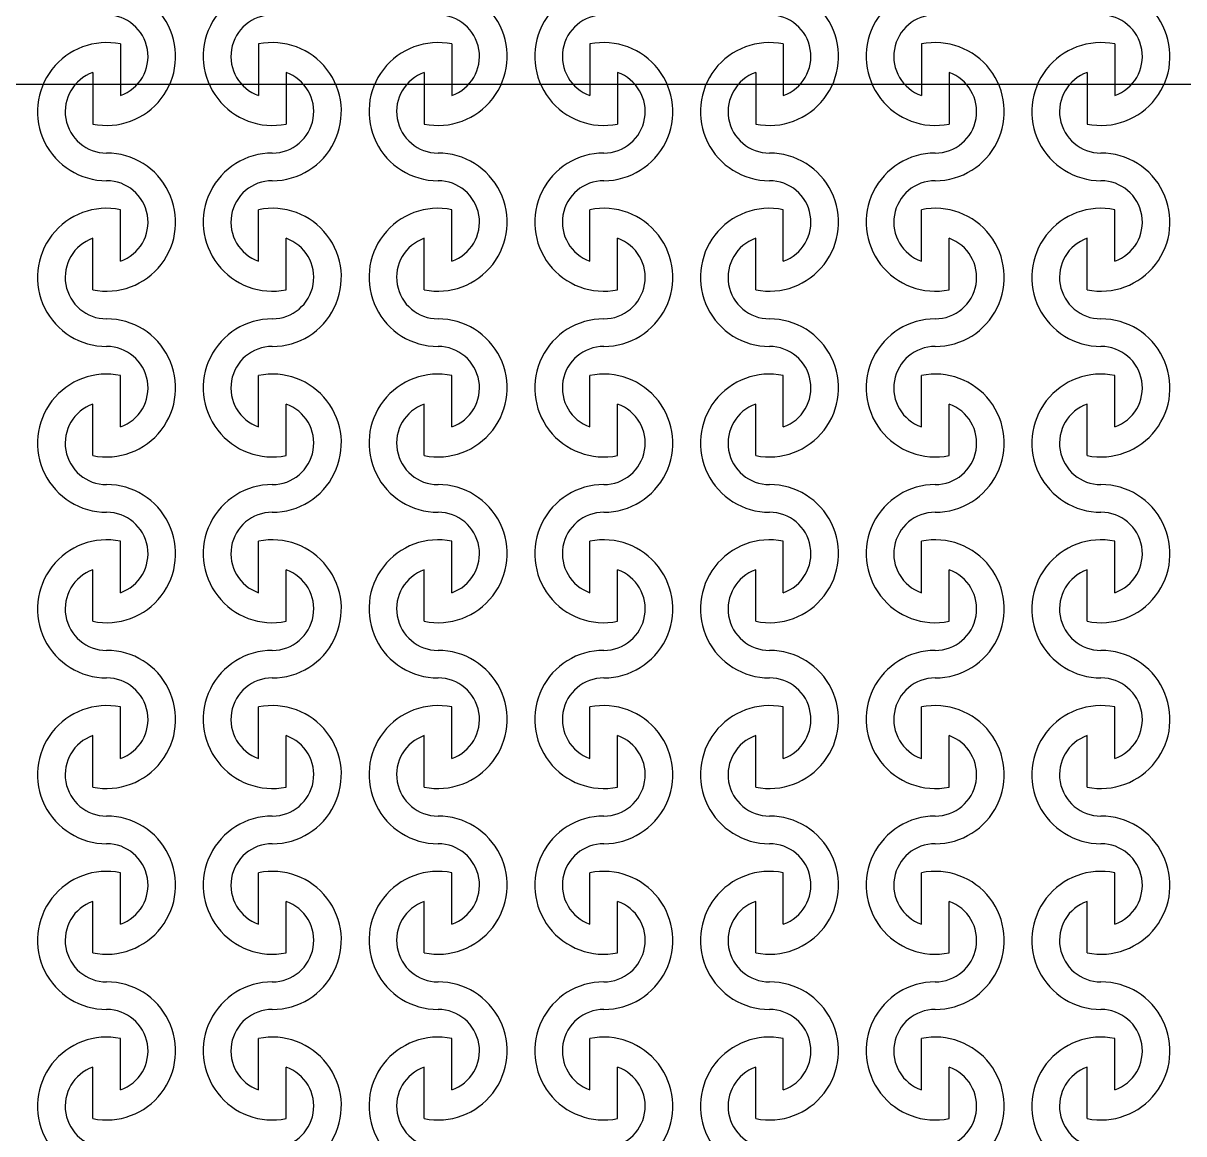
# Model space of a CAD drawing. Header units: millimetres. Extents: x 45556 to 173556, y 25313 to 153313.
# Drawn here: x 133404 to 135505, y 73413 to 75423 of the extents above; entities that cross this region are included whole.
import ezdxf

# ---------------------------------------------------------------- set-up
doc = ezdxf.new("R2010")
doc.units = ezdxf.units.MM
doc.layers.add('CLEAR', color=140, linetype='Continuous')

msp = doc.modelspace()

# ---------------------------------------------------------------- linework, layer by layer
msp.add_line((113649.8, 75313.2), (140462.6, 75313.2))
for radius in [25000, 15000]:
    msp.add_circle((127056.2, 75313.2), radius)
at = {"layer": 'CLEAR'}
for p, q in [((133579.8, 75385.7), (133579.8, 75292.5)), ((133579.8, 75385.7), (133579.8, 75292.5)), ((133579.8, 75385.7), (133579.8, 75292.5)), ((133579.8, 75385.7), (133579.8, 75292.5)), ((133829.8, 75385.7), (133829.8, 75292.5)), ((133829.8, 75385.7), (133829.8, 75292.5)), ((133829.8, 75385.7), (133829.8, 75292.5)), ((133829.8, 75385.7), (133829.8, 75292.5)), ((134179.8, 75385.7), (134179.8, 75292.5)), ((134179.8, 75385.7), (134179.8, 75292.5)), ((134179.8, 75385.7), (134179.8, 75292.5)), ((134179.8, 75385.7), (134179.8, 75292.5)), ((134429.8, 75385.7), (134429.8, 75292.5)), ((134429.8, 75385.7), (134429.8, 75292.5)), ((134429.8, 75385.7), (134429.8, 75292.5)), ((134429.8, 75385.7), (134429.8, 75292.5)), ((134779.8, 75385.7), (134779.8, 75292.5)), ((134779.8, 75385.7), (134779.8, 75292.5)), ((134779.8, 75385.7), (134779.8, 75292.5)), ((134779.8, 75385.7), (134779.8, 75292.5)), ((135029.8, 75385.7), (135029.8, 75292.5)), ((135029.8, 75385.7), (135029.8, 75292.5)), ((135029.8, 75385.7), (135029.8, 75292.5)), ((135029.8, 75385.7), (135029.8, 75292.5)), ((135379.8, 75385.7), (135379.8, 75292.5)), ((135379.8, 75385.7), (135379.8, 75292.5)), ((135379.8, 75385.7), (135379.8, 75292.5)), ((135379.8, 75385.7), (135379.8, 75292.5)), ((133529.8, 75333.9), (133529.8, 75240.8)), ((133529.8, 75333.9), (133529.8, 75240.8)), ((133529.8, 75333.9), (133529.8, 75240.8)), ((133529.8, 75333.9), (133529.8, 75240.8)), ((133879.8, 75333.9), (133879.8, 75240.8)), ((133879.8, 75333.9), (133879.8, 75240.8)), ((133879.8, 75333.9), (133879.8, 75240.8)), ((133879.8, 75333.9), (133879.8, 75240.8)), ((134129.8, 75333.9), (134129.8, 75240.8)), ((134129.8, 75333.9), (134129.8, 75240.8)), ((134129.8, 75333.9), (134129.8, 75240.8)), ((134129.8, 75333.9), (134129.8, 75240.8)), ((134479.8, 75333.9), (134479.8, 75240.8)), ((134479.8, 75333.9), (134479.8, 75240.8)), ((134479.8, 75333.9), (134479.8, 75240.8)), ((134479.8, 75333.9), (134479.8, 75240.8)), ((134729.8, 75333.9), (134729.8, 75240.8)), ((134729.8, 75333.9), (134729.8, 75240.8)), ((134729.8, 75333.9), (134729.8, 75240.8)), ((134729.8, 75333.9), (134729.8, 75240.8)), ((135079.8, 75333.9), (135079.8, 75240.8)), ((135079.8, 75333.9), (135079.8, 75240.8)), ((135079.8, 75333.9), (135079.8, 75240.8)), ((135079.8, 75333.9), (135079.8, 75240.8)), ((135329.8, 75333.9), (135329.8, 75240.8)), ((135329.8, 75333.9), (135329.8, 75240.8)), ((135329.8, 75333.9), (135329.8, 75240.8)), ((135329.8, 75333.9), (135329.8, 75240.8)), ((133579.8, 74992.5), (133579.8, 75085.7)), ((133579.8, 74992.5), (133579.8, 75085.7)), ((133579.8, 74992.5), (133579.8, 75085.7)), ((133579.8, 74992.5), (133579.8, 75085.7)), ((133829.8, 74992.5), (133829.8, 75085.7)), ((133829.8, 74992.5), (133829.8, 75085.7)), ((133829.8, 74992.5), (133829.8, 75085.7)), ((133829.8, 74992.5), (133829.8, 75085.7)), ((134179.8, 74992.5), (134179.8, 75085.7)), ((134179.8, 74992.5), (134179.8, 75085.7)), ((134179.8, 74992.5), (134179.8, 75085.7)), ((134179.8, 74992.5), (134179.8, 75085.7)), ((134429.8, 74992.5), (134429.8, 75085.7)), ((134429.8, 74992.5), (134429.8, 75085.7)), ((134429.8, 74992.5), (134429.8, 75085.7)), ((134429.8, 74992.5), (134429.8, 75085.7)), ((134779.8, 74992.5), (134779.8, 75085.7)), ((134779.8, 74992.5), (134779.8, 75085.7)), ((134779.8, 74992.5), (134779.8, 75085.7)), ((134779.8, 74992.5), (134779.8, 75085.7)), ((135029.8, 74992.5), (135029.8, 75085.7)), ((135029.8, 74992.5), (135029.8, 75085.7)), ((135029.8, 74992.5), (135029.8, 75085.7)), ((135029.8, 74992.5), (135029.8, 75085.7)), ((135379.8, 74992.5), (135379.8, 75085.7)), ((135379.8, 74992.5), (135379.8, 75085.7)), ((135379.8, 74992.5), (135379.8, 75085.7)), ((135379.8, 74992.5), (135379.8, 75085.7)), ((133529.8, 74940.8), (133529.8, 75033.9)), ((133529.8, 74940.8), (133529.8, 75033.9)), ((133529.8, 74940.8), (133529.8, 75033.9)), ((133529.8, 74940.8), (133529.8, 75033.9)), ((133879.8, 74940.8), (133879.8, 75033.9)), ((133879.8, 74940.8), (133879.8, 75033.9)), ((133879.8, 74940.8), (133879.8, 75033.9)), ((133879.8, 74940.8), (133879.8, 75033.9)), ((134129.8, 74940.8), (134129.8, 75033.9)), ((134129.8, 74940.8), (134129.8, 75033.9)), ((134129.8, 74940.8), (134129.8, 75033.9)), ((134129.8, 74940.8), (134129.8, 75033.9)), ((134479.8, 74940.8), (134479.8, 75033.9)), ((134479.8, 74940.8), (134479.8, 75033.9)), ((134479.8, 74940.8), (134479.8, 75033.9)), ((134479.8, 74940.8), (134479.8, 75033.9)), ((134729.8, 74940.8), (134729.8, 75033.9)), ((134729.8, 74940.8), (134729.8, 75033.9)), ((134729.8, 74940.8), (134729.8, 75033.9)), ((134729.8, 74940.8), (134729.8, 75033.9)), ((135079.8, 74940.8), (135079.8, 75033.9)), ((135079.8, 74940.8), (135079.8, 75033.9)), ((135079.8, 74940.8), (135079.8, 75033.9)), ((135079.8, 74940.8), (135079.8, 75033.9)), ((135329.8, 74940.8), (135329.8, 75033.9)), ((135329.8, 74940.8), (135329.8, 75033.9)), ((135329.8, 74940.8), (135329.8, 75033.9)), ((135329.8, 74940.8), (135329.8, 75033.9)), ((133579.8, 74692.5), (133579.8, 74785.7)), ((133579.8, 74692.5), (133579.8, 74785.7)), ((133579.8, 74692.5), (133579.8, 74785.7)), ((133579.8, 74692.5), (133579.8, 74785.7)), ((133829.8, 74692.5), (133829.8, 74785.7)), ((133829.8, 74692.5), (133829.8, 74785.7)), ((133829.8, 74692.5), (133829.8, 74785.7)), ((133829.8, 74692.5), (133829.8, 74785.7)), ((134179.8, 74692.5), (134179.8, 74785.7)), ((134179.8, 74692.5), (134179.8, 74785.7)), ((134179.8, 74692.5), (134179.8, 74785.7)), ((134179.8, 74692.5), (134179.8, 74785.7)), ((134429.8, 74692.5), (134429.8, 74785.7)), ((134429.8, 74692.5), (134429.8, 74785.7)), ((134429.8, 74692.5), (134429.8, 74785.7)), ((134429.8, 74692.5), (134429.8, 74785.7)), ((134779.8, 74692.5), (134779.8, 74785.7)), ((134779.8, 74692.5), (134779.8, 74785.7)), ((134779.8, 74692.5), (134779.8, 74785.7)), ((134779.8, 74692.5), (134779.8, 74785.7)), ((135029.8, 74692.5), (135029.8, 74785.7)), ((135029.8, 74692.5), (135029.8, 74785.7)), ((135029.8, 74692.5), (135029.8, 74785.7)), ((135029.8, 74692.5), (135029.8, 74785.7)), ((135379.8, 74692.5), (135379.8, 74785.7)), ((135379.8, 74692.5), (135379.8, 74785.7)), ((135379.8, 74692.5), (135379.8, 74785.7)), ((135379.8, 74692.5), (135379.8, 74785.7)), ((133529.8, 74640.8), (133529.8, 74733.9)), ((133529.8, 74640.8), (133529.8, 74733.9)), ((133529.8, 74640.8), (133529.8, 74733.9)), ((133529.8, 74640.8), (133529.8, 74733.9)), ((133879.8, 74640.8), (133879.8, 74733.9)), ((133879.8, 74640.8), (133879.8, 74733.9)), ((133879.8, 74640.8), (133879.8, 74733.9)), ((133879.8, 74640.8), (133879.8, 74733.9)), ((134129.8, 74640.8), (134129.8, 74733.9)), ((134129.8, 74640.8), (134129.8, 74733.9)), ((134129.8, 74640.8), (134129.8, 74733.9)), ((134129.8, 74640.8), (134129.8, 74733.9)), ((134479.8, 74640.8), (134479.8, 74733.9)), ((134479.8, 74640.8), (134479.8, 74733.9)), ((134479.8, 74640.8), (134479.8, 74733.9)), ((134479.8, 74640.8), (134479.8, 74733.9)), ((134729.8, 74640.8), (134729.8, 74733.9)), ((134729.8, 74640.8), (134729.8, 74733.9)), ((134729.8, 74640.8), (134729.8, 74733.9)), ((134729.8, 74640.8), (134729.8, 74733.9)), ((135079.8, 74640.8), (135079.8, 74733.9)), ((135079.8, 74640.8), (135079.8, 74733.9)), ((135079.8, 74640.8), (135079.8, 74733.9)), ((135079.8, 74640.8), (135079.8, 74733.9)), ((135329.8, 74640.8), (135329.8, 74733.9)), ((135329.8, 74640.8), (135329.8, 74733.9)), ((135329.8, 74640.8), (135329.8, 74733.9)), ((135329.8, 74640.8), (135329.8, 74733.9)), ((133579.8, 74392.5), (133579.8, 74485.7)), ((133579.8, 74392.5), (133579.8, 74485.7)), ((133579.8, 74392.5), (133579.8, 74485.7)), ((133579.8, 74392.5), (133579.8, 74485.7)), ((133829.8, 74392.5), (133829.8, 74485.7)), ((133829.8, 74392.5), (133829.8, 74485.7)), ((133829.8, 74392.5), (133829.8, 74485.7)), ((133829.8, 74392.5), (133829.8, 74485.7)), ((134179.8, 74392.5), (134179.8, 74485.7)), ((134179.8, 74392.5), (134179.8, 74485.7)), ((134179.8, 74392.5), (134179.8, 74485.7)), ((134179.8, 74392.5), (134179.8, 74485.7)), ((134429.8, 74392.5), (134429.8, 74485.7)), ((134429.8, 74392.5), (134429.8, 74485.7)), ((134429.8, 74392.5), (134429.8, 74485.7)), ((134429.8, 74392.5), (134429.8, 74485.7)), ((134779.8, 74392.5), (134779.8, 74485.7)), ((134779.8, 74392.5), (134779.8, 74485.7)), ((134779.8, 74392.5), (134779.8, 74485.7)), ((134779.8, 74392.5), (134779.8, 74485.7)), ((135029.8, 74392.5), (135029.8, 74485.7)), ((135029.8, 74392.5), (135029.8, 74485.7)), ((135029.8, 74392.5), (135029.8, 74485.7)), ((135029.8, 74392.5), (135029.8, 74485.7)), ((135379.8, 74392.5), (135379.8, 74485.7)), ((135379.8, 74392.5), (135379.8, 74485.7)), ((135379.8, 74392.5), (135379.8, 74485.7)), ((135379.8, 74392.5), (135379.8, 74485.7)), ((133529.8, 74340.8), (133529.8, 74433.9)), ((133529.8, 74340.8), (133529.8, 74433.9)), ((133529.8, 74340.8), (133529.8, 74433.9)), ((133529.8, 74340.8), (133529.8, 74433.9)), ((133879.8, 74340.8), (133879.8, 74433.9)), ((133879.8, 74340.8), (133879.8, 74433.9)), ((133879.8, 74340.8), (133879.8, 74433.9)), ((133879.8, 74340.8), (133879.8, 74433.9)), ((134129.8, 74340.8), (134129.8, 74433.9)), ((134129.8, 74340.8), (134129.8, 74433.9)), ((134129.8, 74340.8), (134129.8, 74433.9)), ((134129.8, 74340.8), (134129.8, 74433.9)), ((134479.8, 74340.8), (134479.8, 74433.9)), ((134479.8, 74340.8), (134479.8, 74433.9)), ((134479.8, 74340.8), (134479.8, 74433.9)), ((134479.8, 74340.8), (134479.8, 74433.9)), ((134729.8, 74340.8), (134729.8, 74433.9)), ((134729.8, 74340.8), (134729.8, 74433.9)), ((134729.8, 74340.8), (134729.8, 74433.9)), ((134729.8, 74340.8), (134729.8, 74433.9)), ((135079.8, 74340.8), (135079.8, 74433.9)), ((135079.8, 74340.8), (135079.8, 74433.9)), ((135079.8, 74340.8), (135079.8, 74433.9)), ((135079.8, 74340.8), (135079.8, 74433.9)), ((135329.8, 74340.8), (135329.8, 74433.9)), ((135329.8, 74340.8), (135329.8, 74433.9)), ((135329.8, 74340.8), (135329.8, 74433.9)), ((135329.8, 74340.8), (135329.8, 74433.9)), ((133579.8, 74092.5), (133579.8, 74185.7)), ((133579.8, 74092.5), (133579.8, 74185.7)), ((133579.8, 74092.5), (133579.8, 74185.7)), ((133579.8, 74092.5), (133579.8, 74185.7)), ((133829.8, 74092.5), (133829.8, 74185.7)), ((133829.8, 74092.5), (133829.8, 74185.7)), ((133829.8, 74092.5), (133829.8, 74185.7)), ((133829.8, 74092.5), (133829.8, 74185.7)), ((134179.8, 74092.5), (134179.8, 74185.7)), ((134179.8, 74092.5), (134179.8, 74185.7)), ((134179.8, 74092.5), (134179.8, 74185.7)), ((134179.8, 74092.5), (134179.8, 74185.7)), ((134429.8, 74092.5), (134429.8, 74185.7)), ((134429.8, 74092.5), (134429.8, 74185.7)), ((134429.8, 74092.5), (134429.8, 74185.7)), ((134429.8, 74092.5), (134429.8, 74185.7)), ((134779.8, 74092.5), (134779.8, 74185.7)), ((134779.8, 74092.5), (134779.8, 74185.7)), ((134779.8, 74092.5), (134779.8, 74185.7)), ((134779.8, 74092.5), (134779.8, 74185.7)), ((135029.8, 74092.5), (135029.8, 74185.7)), ((135029.8, 74092.5), (135029.8, 74185.7)), ((135029.8, 74092.5), (135029.8, 74185.7)), ((135029.8, 74092.5), (135029.8, 74185.7)), ((135379.8, 74092.5), (135379.8, 74185.7)), ((135379.8, 74092.5), (135379.8, 74185.7)), ((135379.8, 74092.5), (135379.8, 74185.7)), ((135379.8, 74092.5), (135379.8, 74185.7)), ((133529.8, 74040.8), (133529.8, 74133.9)), ((133529.8, 74040.8), (133529.8, 74133.9)), ((133529.8, 74040.8), (133529.8, 74133.9)), ((133529.8, 74040.8), (133529.8, 74133.9)), ((133879.8, 74040.8), (133879.8, 74133.9)), ((133879.8, 74040.8), (133879.8, 74133.9)), ((133879.8, 74040.8), (133879.8, 74133.9)), ((133879.8, 74040.8), (133879.8, 74133.9)), ((134129.8, 74040.8), (134129.8, 74133.9)), ((134129.8, 74040.8), (134129.8, 74133.9)), ((134129.8, 74040.8), (134129.8, 74133.9)), ((134129.8, 74040.8), (134129.8, 74133.9)), ((134479.8, 74040.8), (134479.8, 74133.9)), ((134479.8, 74040.8), (134479.8, 74133.9)), ((134479.8, 74040.8), (134479.8, 74133.9)), ((134479.8, 74040.8), (134479.8, 74133.9)), ((134729.8, 74040.8), (134729.8, 74133.9)), ((134729.8, 74040.8), (134729.8, 74133.9)), ((134729.8, 74040.8), (134729.8, 74133.9)), ((134729.8, 74040.8), (134729.8, 74133.9)), ((135079.8, 74040.8), (135079.8, 74133.9)), ((135079.8, 74040.8), (135079.8, 74133.9)), ((135079.8, 74040.8), (135079.8, 74133.9)), ((135079.8, 74040.8), (135079.8, 74133.9)), ((135329.8, 74040.8), (135329.8, 74133.9)), ((135329.8, 74040.8), (135329.8, 74133.9)), ((135329.8, 74040.8), (135329.8, 74133.9)), ((135329.8, 74040.8), (135329.8, 74133.9)), ((133579.8, 73792.5), (133579.8, 73885.7)), ((133579.8, 73792.5), (133579.8, 73885.7)), ((133579.8, 73792.5), (133579.8, 73885.7)), ((133579.8, 73792.5), (133579.8, 73885.7)), ((133829.8, 73792.5), (133829.8, 73885.7)), ((133829.8, 73792.5), (133829.8, 73885.7)), ((133829.8, 73792.5), (133829.8, 73885.7)), ((133829.8, 73792.5), (133829.8, 73885.7)), ((134179.8, 73792.5), (134179.8, 73885.7)), ((134179.8, 73792.5), (134179.8, 73885.7)), ((134179.8, 73792.5), (134179.8, 73885.7)), ((134179.8, 73792.5), (134179.8, 73885.7)), ((134429.8, 73792.5), (134429.8, 73885.7)), ((134429.8, 73792.5), (134429.8, 73885.7)), ((134429.8, 73792.5), (134429.8, 73885.7)), ((134429.8, 73792.5), (134429.8, 73885.7)), ((134779.8, 73792.5), (134779.8, 73885.7)), ((134779.8, 73792.5), (134779.8, 73885.7)), ((134779.8, 73792.5), (134779.8, 73885.7)), ((134779.8, 73792.5), (134779.8, 73885.7)), ((135029.8, 73792.5), (135029.8, 73885.7)), ((135029.8, 73792.5), (135029.8, 73885.7)), ((135029.8, 73792.5), (135029.8, 73885.7)), ((135029.8, 73792.5), (135029.8, 73885.7)), ((135379.8, 73792.5), (135379.8, 73885.7)), ((135379.8, 73792.5), (135379.8, 73885.7)), ((135379.8, 73792.5), (135379.8, 73885.7)), ((135379.8, 73792.5), (135379.8, 73885.7)), ((133529.8, 73740.8), (133529.8, 73833.9)), ((133529.8, 73740.8), (133529.8, 73833.9)), ((133529.8, 73740.8), (133529.8, 73833.9)), ((133529.8, 73740.8), (133529.8, 73833.9)), ((133879.8, 73740.8), (133879.8, 73833.9)), ((133879.8, 73740.8), (133879.8, 73833.9)), ((133879.8, 73740.8), (133879.8, 73833.9)), ((133879.8, 73740.8), (133879.8, 73833.9)), ((134129.8, 73740.8), (134129.8, 73833.9)), ((134129.8, 73740.8), (134129.8, 73833.9)), ((134129.8, 73740.8), (134129.8, 73833.9)), ((134129.8, 73740.8), (134129.8, 73833.9)), ((134479.8, 73740.8), (134479.8, 73833.9)), ((134479.8, 73740.8), (134479.8, 73833.9)), ((134479.8, 73740.8), (134479.8, 73833.9)), ((134479.8, 73740.8), (134479.8, 73833.9)), ((134729.8, 73740.8), (134729.8, 73833.9)), ((134729.8, 73740.8), (134729.8, 73833.9)), ((134729.8, 73740.8), (134729.8, 73833.9)), ((134729.8, 73740.8), (134729.8, 73833.9)), ((135079.8, 73740.8), (135079.8, 73833.9)), ((135079.8, 73740.8), (135079.8, 73833.9)), ((135079.8, 73740.8), (135079.8, 73833.9)), ((135079.8, 73740.8), (135079.8, 73833.9)), ((135329.8, 73740.8), (135329.8, 73833.9)), ((135329.8, 73740.8), (135329.8, 73833.9)), ((135329.8, 73740.8), (135329.8, 73833.9)), ((135329.8, 73740.8), (135329.8, 73833.9)), ((133579.8, 73492.5), (133579.8, 73585.7)), ((133579.8, 73492.5), (133579.8, 73585.7)), ((133579.8, 73492.5), (133579.8, 73585.7)), ((133579.8, 73492.5), (133579.8, 73585.7)), ((133829.8, 73492.5), (133829.8, 73585.7)), ((133829.8, 73492.5), (133829.8, 73585.7)), ((133829.8, 73492.5), (133829.8, 73585.7)), ((133829.8, 73492.5), (133829.8, 73585.7)), ((134179.8, 73492.5), (134179.8, 73585.7)), ((134179.8, 73492.5), (134179.8, 73585.7)), ((134179.8, 73492.5), (134179.8, 73585.7)), ((134179.8, 73492.5), (134179.8, 73585.7)), ((134429.8, 73492.5), (134429.8, 73585.7)), ((134429.8, 73492.5), (134429.8, 73585.7)), ((134429.8, 73492.5), (134429.8, 73585.7)), ((134429.8, 73492.5), (134429.8, 73585.7)), ((134779.8, 73492.5), (134779.8, 73585.7)), ((134779.8, 73492.5), (134779.8, 73585.7)), ((134779.8, 73492.5), (134779.8, 73585.7)), ((134779.8, 73492.5), (134779.8, 73585.7)), ((135029.8, 73492.5), (135029.8, 73585.7)), ((135029.8, 73492.5), (135029.8, 73585.7)), ((135029.8, 73492.5), (135029.8, 73585.7)), ((135029.8, 73492.5), (135029.8, 73585.7)), ((135379.8, 73492.5), (135379.8, 73585.7)), ((135379.8, 73492.5), (135379.8, 73585.7)), ((135379.8, 73492.5), (135379.8, 73585.7)), ((135379.8, 73492.5), (135379.8, 73585.7)), ((133529.8, 73440.8), (133529.8, 73533.9)), ((133529.8, 73440.8), (133529.8, 73533.9)), ((133529.8, 73440.8), (133529.8, 73533.9)), ((133529.8, 73440.8), (133529.8, 73533.9)), ((133879.8, 73440.8), (133879.8, 73533.9)), ((133879.8, 73440.8), (133879.8, 73533.9)), ((133879.8, 73440.8), (133879.8, 73533.9)), ((133879.8, 73440.8), (133879.8, 73533.9)), ((134129.8, 73440.8), (134129.8, 73533.9)), ((134129.8, 73440.8), (134129.8, 73533.9)), ((134129.8, 73440.8), (134129.8, 73533.9)), ((134129.8, 73440.8), (134129.8, 73533.9)), ((134479.8, 73440.8), (134479.8, 73533.9)), ((134479.8, 73440.8), (134479.8, 73533.9)), ((134479.8, 73440.8), (134479.8, 73533.9)), ((134479.8, 73440.8), (134479.8, 73533.9)), ((134729.8, 73440.8), (134729.8, 73533.9)), ((134729.8, 73440.8), (134729.8, 73533.9)), ((134729.8, 73440.8), (134729.8, 73533.9)), ((134729.8, 73440.8), (134729.8, 73533.9)), ((135079.8, 73440.8), (135079.8, 73533.9)), ((135079.8, 73440.8), (135079.8, 73533.9)), ((135079.8, 73440.8), (135079.8, 73533.9)), ((135079.8, 73440.8), (135079.8, 73533.9)), ((135329.8, 73440.8), (135329.8, 73533.9)), ((135329.8, 73440.8), (135329.8, 73533.9)), ((135329.8, 73440.8), (135329.8, 73533.9)), ((135329.8, 73440.8), (135329.8, 73533.9))]:
    msp.add_line(p, q, dxfattribs=at)
for centre, radius, start, end in [((133554.8, 75363.2), 125, 258.463, 90), ((133554.8, 75363.2), 125, 258.463, 90), ((133854.8, 75363.2), 125, 90, 281.537), ((133854.8, 75363.2), 125, 90, 281.537), ((134154.8, 75363.2), 125, 258.463, 90), ((134154.8, 75363.2), 125, 258.463, 90), ((134454.8, 75363.2), 125, 90, 281.537), ((134454.8, 75363.2), 125, 90, 281.537), ((134754.8, 75363.2), 125, 258.463, 90), ((134754.8, 75363.2), 125, 258.463, 90), ((135054.8, 75363.2), 125, 90, 281.537), ((135054.8, 75363.2), 125, 90, 281.537), ((135354.8, 75363.2), 125, 258.463, 90), ((135354.8, 75363.2), 125, 258.463, 90), ((133554.8, 75363.2), 75, 289.4712, 90), ((133554.8, 75363.2), 75, 289.4712, 90), ((133854.8, 75363.2), 75, 90, 250.5288), ((133854.8, 75363.2), 75, 90, 250.5288), ((134154.8, 75363.2), 75, 289.4712, 90), ((134154.8, 75363.2), 75, 289.4712, 90), ((134454.8, 75363.2), 75, 90, 250.5288), ((134454.8, 75363.2), 75, 90, 250.5288), ((134754.8, 75363.2), 75, 289.4712, 90), ((134754.8, 75363.2), 75, 289.4712, 90), ((135054.8, 75363.2), 75, 90, 250.5288), ((135054.8, 75363.2), 75, 90, 250.5288), ((135354.8, 75363.2), 75, 289.4712, 90), ((135354.8, 75363.2), 75, 289.4712, 90), ((133554.8, 75263.2), 125, 78.463, 270), ((133554.8, 75263.2), 125, 78.463, 270), ((133854.8, 75263.2), 125, 270, 101.537), ((133854.8, 75263.2), 125, 270, 101.537), ((134154.8, 75263.2), 125, 78.463, 270), ((134154.8, 75263.2), 125, 78.463, 270), ((134454.8, 75263.2), 125, 270, 101.537), ((134454.8, 75263.2), 125, 270, 101.537), ((134754.8, 75263.2), 125, 78.463, 270), ((134754.8, 75263.2), 125, 78.463, 270), ((135054.8, 75263.2), 125, 270, 101.537), ((135054.8, 75263.2), 125, 270, 101.537), ((135354.8, 75263.2), 125, 78.463, 270), ((135354.8, 75263.2), 125, 78.463, 270), ((133554.8, 75263.2), 75, 109.4712, 270), ((133554.8, 75263.2), 75, 109.4712, 270), ((133854.8, 75263.2), 75, 270, 70.5288), ((133854.8, 75263.2), 75, 270, 70.5288), ((134154.8, 75263.2), 75, 109.4712, 270), ((134154.8, 75263.2), 75, 109.4712, 270), ((134454.8, 75263.2), 75, 270, 70.5288), ((134454.8, 75263.2), 75, 270, 70.5288), ((134754.8, 75263.2), 75, 109.4712, 270), ((134754.8, 75263.2), 75, 109.4712, 270), ((135054.8, 75263.2), 75, 270, 70.5288), ((135054.8, 75263.2), 75, 270, 70.5288), ((135354.8, 75263.2), 75, 109.4712, 270), ((135354.8, 75263.2), 75, 109.4712, 270), ((133554.8, 75063.2), 125, 258.463, 90), ((133554.8, 75063.2), 125, 258.463, 90), ((133854.8, 75063.2), 125, 90, 281.537), ((133854.8, 75063.2), 125, 90, 281.537), ((134154.8, 75063.2), 125, 258.463, 90), ((134154.8, 75063.2), 125, 258.463, 90), ((134454.8, 75063.2), 125, 90, 281.537), ((134454.8, 75063.2), 125, 90, 281.537), ((134754.8, 75063.2), 125, 258.463, 90), ((134754.8, 75063.2), 125, 258.463, 90), ((135054.8, 75063.2), 125, 90, 281.537), ((135054.8, 75063.2), 125, 90, 281.537), ((135354.8, 75063.2), 125, 258.463, 90), ((135354.8, 75063.2), 125, 258.463, 90), ((133554.8, 75063.2), 75, 289.4712, 90), ((133554.8, 75063.2), 75, 289.4712, 90), ((133854.8, 75063.2), 75, 90, 250.5288), ((133854.8, 75063.2), 75, 90, 250.5288), ((134154.8, 75063.2), 75, 289.4712, 90), ((134154.8, 75063.2), 75, 289.4712, 90), ((134454.8, 75063.2), 75, 90, 250.5288), ((134454.8, 75063.2), 75, 90, 250.5288), ((134754.8, 75063.2), 75, 289.4712, 90), ((134754.8, 75063.2), 75, 289.4712, 90), ((135054.8, 75063.2), 75, 90, 250.5288), ((135054.8, 75063.2), 75, 90, 250.5288), ((135354.8, 75063.2), 75, 289.4712, 90), ((135354.8, 75063.2), 75, 289.4712, 90), ((133554.8, 74963.2), 125, 78.463, 270), ((133554.8, 74963.2), 125, 78.463, 270), ((133854.8, 74963.2), 125, 270, 101.537), ((133854.8, 74963.2), 125, 270, 101.537), ((134154.8, 74963.2), 125, 78.463, 270), ((134154.8, 74963.2), 125, 78.463, 270), ((134454.8, 74963.2), 125, 270, 101.537), ((134454.8, 74963.2), 125, 270, 101.537), ((134754.8, 74963.2), 125, 78.463, 270), ((134754.8, 74963.2), 125, 78.463, 270), ((135054.8, 74963.2), 125, 270, 101.537), ((135054.8, 74963.2), 125, 270, 101.537), ((135354.8, 74963.2), 125, 78.463, 270), ((135354.8, 74963.2), 125, 78.463, 270), ((133554.8, 74963.2), 75, 109.4712, 270), ((133554.8, 74963.2), 75, 109.4712, 270), ((133854.8, 74963.2), 75, 270, 70.5288), ((133854.8, 74963.2), 75, 270, 70.5288), ((134154.8, 74963.2), 75, 109.4712, 270), ((134154.8, 74963.2), 75, 109.4712, 270), ((134454.8, 74963.2), 75, 270, 70.5288), ((134454.8, 74963.2), 75, 270, 70.5288), ((134754.8, 74963.2), 75, 109.4712, 270), ((134754.8, 74963.2), 75, 109.4712, 270), ((135054.8, 74963.2), 75, 270, 70.5288), ((135054.8, 74963.2), 75, 270, 70.5288), ((135354.8, 74963.2), 75, 109.4712, 270), ((135354.8, 74963.2), 75, 109.4712, 270), ((133554.8, 74763.2), 125, 258.463, 90), ((133554.8, 74763.2), 125, 258.463, 90), ((133854.8, 74763.2), 125, 90, 281.537), ((133854.8, 74763.2), 125, 90, 281.537), ((134154.8, 74763.2), 125, 258.463, 90), ((134154.8, 74763.2), 125, 258.463, 90), ((134454.8, 74763.2), 125, 90, 281.537), ((134454.8, 74763.2), 125, 90, 281.537), ((134754.8, 74763.2), 125, 258.463, 90), ((134754.8, 74763.2), 125, 258.463, 90), ((135054.8, 74763.2), 125, 90, 281.537), ((135054.8, 74763.2), 125, 90, 281.537), ((135354.8, 74763.2), 125, 258.463, 90), ((135354.8, 74763.2), 125, 258.463, 90), ((133554.8, 74763.2), 75, 289.4712, 90), ((133554.8, 74763.2), 75, 289.4712, 90), ((133854.8, 74763.2), 75, 90, 250.5288), ((133854.8, 74763.2), 75, 90, 250.5288), ((134154.8, 74763.2), 75, 289.4712, 90), ((134154.8, 74763.2), 75, 289.4712, 90), ((134454.8, 74763.2), 75, 90, 250.5288), ((134454.8, 74763.2), 75, 90, 250.5288), ((134754.8, 74763.2), 75, 289.4712, 90), ((134754.8, 74763.2), 75, 289.4712, 90), ((135054.8, 74763.2), 75, 90, 250.5288), ((135054.8, 74763.2), 75, 90, 250.5288), ((135354.8, 74763.2), 75, 289.4712, 90), ((135354.8, 74763.2), 75, 289.4712, 90), ((133554.8, 74663.2), 125, 78.463, 270), ((133554.8, 74663.2), 125, 78.463, 270), ((133854.8, 74663.2), 125, 270, 101.537), ((133854.8, 74663.2), 125, 270, 101.537), ((134154.8, 74663.2), 125, 78.463, 270), ((134154.8, 74663.2), 125, 78.463, 270), ((134454.8, 74663.2), 125, 270, 101.537), ((134454.8, 74663.2), 125, 270, 101.537), ((134754.8, 74663.2), 125, 78.463, 270), ((134754.8, 74663.2), 125, 78.463, 270), ((135054.8, 74663.2), 125, 270, 101.537), ((135054.8, 74663.2), 125, 270, 101.537), ((135354.8, 74663.2), 125, 78.463, 270), ((135354.8, 74663.2), 125, 78.463, 270), ((133554.8, 74663.2), 75, 109.4712, 270), ((133554.8, 74663.2), 75, 109.4712, 270), ((133854.8, 74663.2), 75, 270, 70.5288), ((133854.8, 74663.2), 75, 270, 70.5288), ((134154.8, 74663.2), 75, 109.4712, 270), ((134154.8, 74663.2), 75, 109.4712, 270), ((134454.8, 74663.2), 75, 270, 70.5288), ((134454.8, 74663.2), 75, 270, 70.5288), ((134754.8, 74663.2), 75, 109.4712, 270), ((134754.8, 74663.2), 75, 109.4712, 270), ((135054.8, 74663.2), 75, 270, 70.5288), ((135054.8, 74663.2), 75, 270, 70.5288), ((135354.8, 74663.2), 75, 109.4712, 270), ((135354.8, 74663.2), 75, 109.4712, 270), ((133554.8, 74463.2), 125, 258.463, 90), ((133554.8, 74463.2), 125, 258.463, 90), ((133854.8, 74463.2), 125, 90, 281.537), ((133854.8, 74463.2), 125, 90, 281.537), ((134154.8, 74463.2), 125, 258.463, 90), ((134154.8, 74463.2), 125, 258.463, 90), ((134454.8, 74463.2), 125, 90, 281.537), ((134454.8, 74463.2), 125, 90, 281.537), ((134754.8, 74463.2), 125, 258.463, 90), ((134754.8, 74463.2), 125, 258.463, 90), ((135054.8, 74463.2), 125, 90, 281.537), ((135054.8, 74463.2), 125, 90, 281.537), ((135354.8, 74463.2), 125, 258.463, 90), ((135354.8, 74463.2), 125, 258.463, 90), ((133554.8, 74463.2), 75, 289.4712, 90), ((133554.8, 74463.2), 75, 289.4712, 90), ((133854.8, 74463.2), 75, 90, 250.5288), ((133854.8, 74463.2), 75, 90, 250.5288), ((134154.8, 74463.2), 75, 289.4712, 90), ((134154.8, 74463.2), 75, 289.4712, 90), ((134454.8, 74463.2), 75, 90, 250.5288), ((134454.8, 74463.2), 75, 90, 250.5288), ((134754.8, 74463.2), 75, 289.4712, 90), ((134754.8, 74463.2), 75, 289.4712, 90), ((135054.8, 74463.2), 75, 90, 250.5288), ((135054.8, 74463.2), 75, 90, 250.5288), ((135354.8, 74463.2), 75, 289.4712, 90), ((135354.8, 74463.2), 75, 289.4712, 90), ((133554.8, 74363.2), 125, 78.463, 270), ((133554.8, 74363.2), 125, 78.463, 270), ((133854.8, 74363.2), 125, 270, 101.537), ((133854.8, 74363.2), 125, 270, 101.537), ((134154.8, 74363.2), 125, 78.463, 270), ((134154.8, 74363.2), 125, 78.463, 270), ((134454.8, 74363.2), 125, 270, 101.537), ((134454.8, 74363.2), 125, 270, 101.537), ((134754.8, 74363.2), 125, 78.463, 270), ((134754.8, 74363.2), 125, 78.463, 270), ((135054.8, 74363.2), 125, 270, 101.537), ((135054.8, 74363.2), 125, 270, 101.537), ((135354.8, 74363.2), 125, 78.463, 270), ((135354.8, 74363.2), 125, 78.463, 270), ((133554.8, 74363.2), 75, 109.4712, 270), ((133554.8, 74363.2), 75, 109.4712, 270), ((133854.8, 74363.2), 75, 270, 70.5288), ((133854.8, 74363.2), 75, 270, 70.5288), ((134154.8, 74363.2), 75, 109.4712, 270), ((134154.8, 74363.2), 75, 109.4712, 270), ((134454.8, 74363.2), 75, 270, 70.5288), ((134454.8, 74363.2), 75, 270, 70.5288), ((134754.8, 74363.2), 75, 109.4712, 270), ((134754.8, 74363.2), 75, 109.4712, 270), ((135054.8, 74363.2), 75, 270, 70.5288), ((135054.8, 74363.2), 75, 270, 70.5288), ((135354.8, 74363.2), 75, 109.4712, 270), ((135354.8, 74363.2), 75, 109.4712, 270), ((133554.8, 74163.2), 125, 258.463, 90), ((133554.8, 74163.2), 125, 258.463, 90), ((133854.8, 74163.2), 125, 90, 281.537), ((133854.8, 74163.2), 125, 90, 281.537), ((134154.8, 74163.2), 125, 258.463, 90), ((134154.8, 74163.2), 125, 258.463, 90), ((134454.8, 74163.2), 125, 90, 281.537), ((134454.8, 74163.2), 125, 90, 281.537), ((134754.8, 74163.2), 125, 258.463, 90), ((134754.8, 74163.2), 125, 258.463, 90), ((135054.8, 74163.2), 125, 90, 281.537), ((135054.8, 74163.2), 125, 90, 281.537), ((135354.8, 74163.2), 125, 258.463, 90), ((135354.8, 74163.2), 125, 258.463, 90), ((133554.8, 74163.2), 75, 289.4712, 90), ((133554.8, 74163.2), 75, 289.4712, 90), ((133854.8, 74163.2), 75, 90, 250.5288), ((133854.8, 74163.2), 75, 90, 250.5288), ((134154.8, 74163.2), 75, 289.4712, 90), ((134154.8, 74163.2), 75, 289.4712, 90), ((134454.8, 74163.2), 75, 90, 250.5288), ((134454.8, 74163.2), 75, 90, 250.5288), ((134754.8, 74163.2), 75, 289.4712, 90), ((134754.8, 74163.2), 75, 289.4712, 90), ((135054.8, 74163.2), 75, 90, 250.5288), ((135054.8, 74163.2), 75, 90, 250.5288), ((135354.8, 74163.2), 75, 289.4712, 90), ((135354.8, 74163.2), 75, 289.4712, 90), ((133554.8, 74063.2), 125, 78.463, 270), ((133554.8, 74063.2), 125, 78.463, 270), ((133854.8, 74063.2), 125, 270, 101.537), ((133854.8, 74063.2), 125, 270, 101.537), ((134154.8, 74063.2), 125, 78.463, 270), ((134154.8, 74063.2), 125, 78.463, 270), ((134454.8, 74063.2), 125, 270, 101.537), ((134454.8, 74063.2), 125, 270, 101.537), ((134754.8, 74063.2), 125, 78.463, 270), ((134754.8, 74063.2), 125, 78.463, 270), ((135054.8, 74063.2), 125, 270, 101.537), ((135054.8, 74063.2), 125, 270, 101.537), ((135354.8, 74063.2), 125, 78.463, 270), ((135354.8, 74063.2), 125, 78.463, 270), ((133554.8, 74063.2), 75, 109.4712, 270), ((133554.8, 74063.2), 75, 109.4712, 270), ((133854.8, 74063.2), 75, 270, 70.5288), ((133854.8, 74063.2), 75, 270, 70.5288), ((134154.8, 74063.2), 75, 109.4712, 270), ((134154.8, 74063.2), 75, 109.4712, 270), ((134454.8, 74063.2), 75, 270, 70.5288), ((134454.8, 74063.2), 75, 270, 70.5288), ((134754.8, 74063.2), 75, 109.4712, 270), ((134754.8, 74063.2), 75, 109.4712, 270), ((135054.8, 74063.2), 75, 270, 70.5288), ((135054.8, 74063.2), 75, 270, 70.5288), ((135354.8, 74063.2), 75, 109.4712, 270), ((135354.8, 74063.2), 75, 109.4712, 270), ((133554.8, 73863.2), 125, 258.463, 90), ((133554.8, 73863.2), 125, 258.463, 90), ((133854.8, 73863.2), 125, 90, 281.537), ((133854.8, 73863.2), 125, 90, 281.537), ((134154.8, 73863.2), 125, 258.463, 90), ((134154.8, 73863.2), 125, 258.463, 90), ((134454.8, 73863.2), 125, 90, 281.537), ((134454.8, 73863.2), 125, 90, 281.537), ((134754.8, 73863.2), 125, 258.463, 90), ((134754.8, 73863.2), 125, 258.463, 90), ((135054.8, 73863.2), 125, 90, 281.537), ((135054.8, 73863.2), 125, 90, 281.537), ((135354.8, 73863.2), 125, 258.463, 90), ((135354.8, 73863.2), 125, 258.463, 90), ((133554.8, 73863.2), 75, 289.4712, 90), ((133554.8, 73863.2), 75, 289.4712, 90), ((133854.8, 73863.2), 75, 90, 250.5288), ((133854.8, 73863.2), 75, 90, 250.5288), ((134154.8, 73863.2), 75, 289.4712, 90), ((134154.8, 73863.2), 75, 289.4712, 90), ((134454.8, 73863.2), 75, 90, 250.5288), ((134454.8, 73863.2), 75, 90, 250.5288), ((134754.8, 73863.2), 75, 289.4712, 90), ((134754.8, 73863.2), 75, 289.4712, 90), ((135054.8, 73863.2), 75, 90, 250.5288), ((135054.8, 73863.2), 75, 90, 250.5288), ((135354.8, 73863.2), 75, 289.4712, 90), ((135354.8, 73863.2), 75, 289.4712, 90), ((133554.8, 73763.2), 125, 78.463, 270), ((133554.8, 73763.2), 125, 78.463, 270), ((133854.8, 73763.2), 125, 270, 101.537), ((133854.8, 73763.2), 125, 270, 101.537), ((134154.8, 73763.2), 125, 78.463, 270), ((134154.8, 73763.2), 125, 78.463, 270), ((134454.8, 73763.2), 125, 270, 101.537), ((134454.8, 73763.2), 125, 270, 101.537), ((134754.8, 73763.2), 125, 78.463, 270), ((134754.8, 73763.2), 125, 78.463, 270), ((135054.8, 73763.2), 125, 270, 101.537), ((135054.8, 73763.2), 125, 270, 101.537), ((135354.8, 73763.2), 125, 78.463, 270), ((135354.8, 73763.2), 125, 78.463, 270), ((133554.8, 73763.2), 75, 109.4712, 270), ((133554.8, 73763.2), 75, 109.4712, 270), ((133854.8, 73763.2), 75, 270, 70.5288), ((133854.8, 73763.2), 75, 270, 70.5288), ((134154.8, 73763.2), 75, 109.4712, 270), ((134154.8, 73763.2), 75, 109.4712, 270), ((134454.8, 73763.2), 75, 270, 70.5288), ((134454.8, 73763.2), 75, 270, 70.5288), ((134754.8, 73763.2), 75, 109.4712, 270), ((134754.8, 73763.2), 75, 109.4712, 270), ((135054.8, 73763.2), 75, 270, 70.5288), ((135054.8, 73763.2), 75, 270, 70.5288), ((135354.8, 73763.2), 75, 109.4712, 270), ((135354.8, 73763.2), 75, 109.4712, 270), ((133554.8, 73563.2), 125, 258.463, 90), ((133554.8, 73563.2), 125, 258.463, 90), ((133854.8, 73563.2), 125, 90, 281.537), ((133854.8, 73563.2), 125, 90, 281.537), ((134154.8, 73563.2), 125, 258.463, 90), ((134154.8, 73563.2), 125, 258.463, 90), ((134454.8, 73563.2), 125, 90, 281.537), ((134454.8, 73563.2), 125, 90, 281.537), ((134754.8, 73563.2), 125, 258.463, 90), ((134754.8, 73563.2), 125, 258.463, 90), ((135054.8, 73563.2), 125, 90, 281.537), ((135054.8, 73563.2), 125, 90, 281.537), ((135354.8, 73563.2), 125, 258.463, 90), ((135354.8, 73563.2), 125, 258.463, 90), ((133554.8, 73563.2), 75, 289.4712, 90), ((133554.8, 73563.2), 75, 289.4712, 90), ((133854.8, 73563.2), 75, 90, 250.5288), ((133854.8, 73563.2), 75, 90, 250.5288), ((134154.8, 73563.2), 75, 289.4712, 90), ((134154.8, 73563.2), 75, 289.4712, 90), ((134454.8, 73563.2), 75, 90, 250.5288), ((134454.8, 73563.2), 75, 90, 250.5288), ((134754.8, 73563.2), 75, 289.4712, 90), ((134754.8, 73563.2), 75, 289.4712, 90), ((135054.8, 73563.2), 75, 90, 250.5288), ((135054.8, 73563.2), 75, 90, 250.5288), ((135354.8, 73563.2), 75, 289.4712, 90), ((135354.8, 73563.2), 75, 289.4712, 90), ((133554.8, 73463.2), 125, 78.463, 270), ((133554.8, 73463.2), 125, 78.463, 270), ((133854.8, 73463.2), 125, 270, 101.537), ((133854.8, 73463.2), 125, 270, 101.537), ((134154.8, 73463.2), 125, 78.463, 270), ((134154.8, 73463.2), 125, 78.463, 270), ((134454.8, 73463.2), 125, 270, 101.537), ((134454.8, 73463.2), 125, 270, 101.537), ((134754.8, 73463.2), 125, 78.463, 270), ((134754.8, 73463.2), 125, 78.463, 270), ((135054.8, 73463.2), 125, 270, 101.537), ((135054.8, 73463.2), 125, 270, 101.537), ((135354.8, 73463.2), 125, 78.463, 270), ((135354.8, 73463.2), 125, 78.463, 270), ((133554.8, 73463.2), 75, 109.4712, 270), ((133554.8, 73463.2), 75, 109.4712, 270), ((133854.8, 73463.2), 75, 270, 70.5288), ((133854.8, 73463.2), 75, 270, 70.5288), ((134154.8, 73463.2), 75, 109.4712, 270), ((134154.8, 73463.2), 75, 109.4712, 270), ((134454.8, 73463.2), 75, 270, 70.5288), ((134454.8, 73463.2), 75, 270, 70.5288), ((134754.8, 73463.2), 75, 109.4712, 270), ((134754.8, 73463.2), 75, 109.4712, 270), ((135054.8, 73463.2), 75, 270, 70.5288), ((135054.8, 73463.2), 75, 270, 70.5288), ((135354.8, 73463.2), 75, 109.4712, 270), ((135354.8, 73463.2), 75, 109.4712, 270)]:
    msp.add_arc(centre, radius, start, end, dxfattribs=at)

doc.saveas('drawing.dxf')
